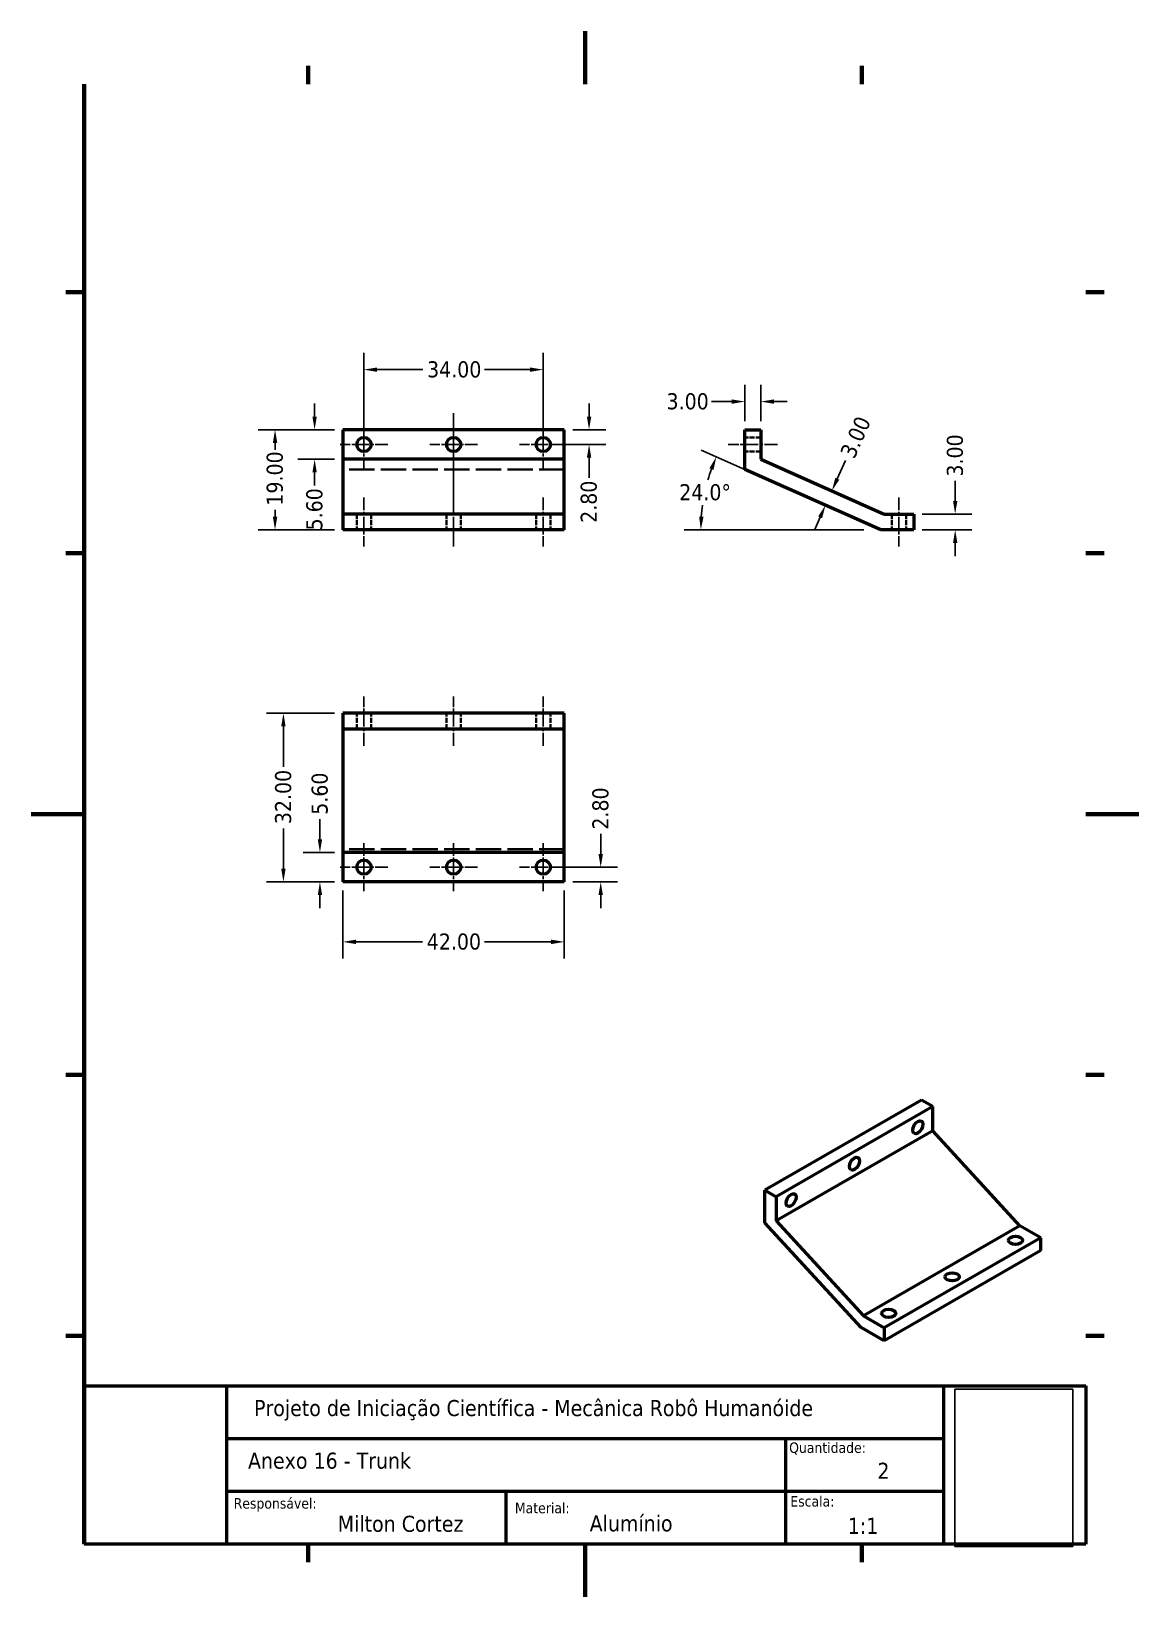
# Model space of a CAD drawing. Header units: millimetres. Extents: x 0 to 210, y 0 to 297.
import ezdxf

# ---------------------------------------------------------------- set-up
doc = ezdxf.new("R2010")
doc.units = ezdxf.units.MM
doc.linetypes.add('CHAIN', pattern=[0.7087, 0.4724, -0.0591, 0.1181, -0.0591])
doc.linetypes.add('DASHED', pattern=[0.2067, 0.1654, -0.0413])
for name, color, linetype, lineweight in [('Border (ANSI)', 7, 'Continuous', 70), ('Center Mark (ANSI)', 7, 'Continuous', 25), ('Centerline (ANSI)', 7, 'Continuous', 25), ('Dimension (ANSI)', 7, 'Continuous', 25), ('Hidden (ANSI)', 7, 'DASHED', 35), ('Title (ANSI)', 7, 'Continuous', 50), ('Visible (ANSI)', 7, 'Continuous', 50)]:
    doc.layers.add(name, color=color, linetype=linetype, lineweight=lineweight)
doc.styles.add('Note Text (ANSI)', font='TAHOMA.TTF')
doc.dimstyles.new('Default - mm (ANSI)', dxfattribs={"dimtxt": 3.048, "dimasz": 2.5, "dimexe": 3.175, "dimexo": 1.6002, "dimgap": 0.8, "dimtad": 0, "dimtoh": 1, "dimrnd": 1e-08, "dimzin": 4, "dimdsep": 46, "dimtxsty": 'Note Text (ANSI)', "dimcen": 0.09, "dimdle": 10, "dimclrd": 256, "dimclre": 256, "dimclrt": 256, "dimadec": 1, "dimazin": 1, "dimtfac": 1, "dimtofl": 0, "dimtmove": 0, "dimatfit": 3, "dimfxl": 0, "dimtolj": 1, "dimtzin": 4, "dimlwd": -1, "dimlwe": -1, "dimarcsym": 0})
picture_1 = doc.add_image_def('image1.bmp', size_in_pixel=(452, 603))

# ---------------------------------------------------------------- blocks, each defined once
blk = doc.blocks.new('Borders Default Border')
at = {"layer": 'Border (ANSI)'}
for p, q in [((52.5, 287), (52.5, 290.45)), ((157.5, 287), (157.5, 290.45)), ((10, 247.5), (6.55, 247.5)), ((200, 247.5), (203.45, 247.5)), ((10, 198), (6.55, 198)), ((200, 198), (203.45, 198)), ((10, 99), (6.55, 99)), ((200, 99), (203.45, 99)), ((10, 49.5), (6.55, 49.5)), ((200, 49.5), (203.45, 49.5)), ((52.5, 10), (52.5, 6.55)), ((157.5, 10), (157.5, 6.55))]:
    blk.add_line(p, q, dxfattribs=at)
at = {"layer": 'Border (ANSI)', "flags": 128}
for points in [[(105, 297), (105, 287)], [(10, 10), (10, 287)], [(0, 148.5), (10, 148.5)], [(210, 148.5), (200, 148.5)], [(105, 0), (105, 10)]]:
    blk.add_lwpolyline(points, dxfattribs=at)
blk = doc.blocks.new('Title Blocks Legenda')
at = {"layer": 'Title (ANSI)'}
for p, q in [((13.26, 171.03), (203.26, 171.03)), ((13.26, 141.03), (13.26, 171.03)), ((40.26, 171.03), (40.26, 141.03)), ((176.26, 171.03), (176.26, 141.03)), ((203.26, 171.03), (203.26, 141.03)), ((40.26, 161.03), (176.26, 161.03)), ((146.26, 161.03), (146.26, 141.03)), ((40.26, 151.03), (176.26, 151.03)), ((93.26, 151.03), (93.26, 141.03)), ((203.26, 141.03), (13.26, 141.03))]:
    blk.add_line(p, q, dxfattribs=at)
at = {"layer": 'Title (ANSI)', "attachment_point": 1, "style": 'Note Text (ANSI)'}
for s, insert, char_height, width in [('Projeto de Iniciação Científica - Mecânica Robô Humanóide', (45.5, 168.35), 3.048, 124.6071), ('\\fTahoma|b0|i0;\\H2.0000;Quantidade:', (146.97, 160.31), 2, 95.1982), ('\\fTahoma|b0|i0;\\H2.0000;Responsável:', (41.63, 149.75), 2, 45.8951), ('\\fTahoma|b0|i0;\\H2.0000;Material:', (94.96, 148.87), 2, 67.2506), ('\\fTahoma|b0|i0;\\H2.0000;Escala:', (147.2, 150.14), 2, 45.6679), ('Milton Cortez', (61.37, 146.39), 3.048, 49.3031), ('Alumínio', (109.15, 146.47), 3.048, 35.7249)]:
    blk.add_mtext(s, dxfattribs=dict(at, insert=insert, char_height=char_height, width=width))
at = {"layer": 'Title (ANSI)', "style": 'Note Text (ANSI)'}
for tag, p in [('Title_001', (44.35, 155.32)), ('Qnt._001', (163.71, 153.4)), ('<1:1>_001', (158.09, 142.95))]:
    blk.add_attdef(tag, p, '', height=3.05, dxfattribs=at)
image = blk.add_image(picture_1, insert=(178.41, 140.56), size_in_units=(22.38, 29.85))
image.dxf.flags = 7
blk = doc.blocks.new('*D6')
at = {"layer": 'Defpoints', "color": 0}
for p in [(59.08, 135.61), (101.08, 135.61), (59.08, 124.24)]:
    blk.add_point(p, dxfattribs=at)
at = {"layer": 'Dimension (ANSI)'}
for p, q in [((59.08, 134.01), (59.08, 121.07)), ((101.08, 134.01), (101.08, 121.07)), ((61.58, 124.24), (74.19, 124.24)), ((98.58, 124.24), (85.97, 124.24))]:
    blk.add_line(p, q, dxfattribs=at)
for points in [[(61.58, 124.66), (61.58, 123.82), (59.08, 124.24)], [(98.58, 124.66), (98.58, 123.82), (101.08, 124.24)]]:
    blk.add_solid(points, dxfattribs=at)
at = {"layer": 'Dimension (ANSI)', "insert": (74.99, 125.83), "char_height": 3.048, "attachment_point": 1, "style": 'Note Text (ANSI)'}
blk.add_mtext('\\A1;42.00', dxfattribs=at)
blk = doc.blocks.new('*D7')
at = {"layer": 'Defpoints', "color": 0}
for p in [(128.29, 211.8), (159.5, 202.41), (159.64, 203.06), (161.1, 202.41)]:
    blk.add_point(p, dxfattribs=at)
at = {"layer": 'Dimension (ANSI)'}
for p, q in [((158.18, 203.71), (127.01, 217.56)), ((157.9, 202.41), (123.79, 202.41))]:
    blk.add_line(p, q, dxfattribs=at)
for start, end in [(160.2351, 163.8866), (172.0885, 175.8024)]:
    blk.add_arc((161.1, 202.41), 34.13, start, end, dxfattribs=at)
for points in [[(128.59, 214.1), (129.37, 213.79), (129.91, 216.27)], [(127.48, 204.89), (126.64, 204.92), (126.97, 202.41)]]:
    blk.add_solid(points, dxfattribs=at)
at = {"layer": 'Dimension (ANSI)', "insert": (122.87, 211.08), "char_height": 3.048, "attachment_point": 1, "style": 'Note Text (ANSI)'}
blk.add_mtext('\\A1;24.0°', dxfattribs=at)
blk = doc.blocks.new('*D8')
at = {"layer": 'Defpoints', "color": 0}
for p in [(151.82, 209.81), (150.6, 207.07), (150.6, 207.07)]:
    blk.add_point(p, dxfattribs=at)
at = {"layer": 'Dimension (ANSI)'}
for p, q in [((152.84, 212.1), (154.39, 215.58)), ((149.59, 204.79), (148.57, 202.5))]:
    blk.add_line(p, q, dxfattribs=at)
for points in [[(152.46, 212.27), (153.22, 211.93), (151.82, 209.81)], [(149.21, 204.96), (149.97, 204.62), (150.6, 207.07)]]:
    blk.add_solid(points, dxfattribs=at)
at = {"layer": 'Dimension (ANSI)', "insert": (153.26, 216.96), "char_height": 3.048, "attachment_point": 1, "rotation": 66.0375, "style": 'Note Text (ANSI)'}
blk.add_mtext('\\A1;3.00', dxfattribs=at)
blk = doc.blocks.new('*D9')
at = {"layer": 'Defpoints', "color": 0}
for p in [(167.34, 205.41), (167.34, 202.41), (175.2, 202.41)]:
    blk.add_point(p, dxfattribs=at)
at = {"layer": 'Dimension (ANSI)'}
for p, q in [((175.2, 207.91), (175.2, 211.72)), ((168.94, 205.41), (178.38, 205.41)), ((168.94, 202.41), (178.38, 202.41)), ((175.2, 199.91), (175.2, 197.41))]:
    blk.add_line(p, q, dxfattribs=at)
for points in [[(174.79, 207.91), (175.62, 207.91), (175.2, 205.41)], [(174.79, 199.91), (175.62, 199.91), (175.2, 202.41)]]:
    blk.add_solid(points, dxfattribs=at)
at = {"layer": 'Dimension (ANSI)', "insert": (173.61, 212.52), "char_height": 3.048, "attachment_point": 1, "rotation": 90, "style": 'Note Text (ANSI)'}
blk.add_mtext('\\A1;3.00', dxfattribs=at)
blk = doc.blocks.new('*D10')
at = {"layer": 'Defpoints', "color": 0}
for p in [(138.34, 226.75), (135.34, 221.41), (138.34, 221.41)]:
    blk.add_point(p, dxfattribs=at)
at = {"layer": 'Dimension (ANSI)'}
for p, q in [((135.34, 223.01), (135.34, 229.92)), ((138.34, 223.01), (138.34, 229.92)), ((132.84, 226.75), (129.02, 226.75)), ((140.84, 226.75), (143.34, 226.75))]:
    blk.add_line(p, q, dxfattribs=at)
for points in [[(132.84, 227.16), (132.84, 226.33), (135.34, 226.75)], [(140.84, 227.16), (140.84, 226.33), (138.34, 226.75)]]:
    blk.add_solid(points, dxfattribs=at)
at = {"layer": 'Dimension (ANSI)', "insert": (120.46, 228.33), "char_height": 3.048, "attachment_point": 1, "style": 'Note Text (ANSI)'}
blk.add_mtext('\\A1;3.00', dxfattribs=at)
blk = doc.blocks.new('*D11')
at = {"layer": 'Defpoints', "color": 0}
for p in [(59.08, 221.41), (46.22, 202.41), (59.08, 202.41)]:
    blk.add_point(p, dxfattribs=at)
at = {"layer": 'Dimension (ANSI)'}
for p, q in [((57.48, 221.41), (43.05, 221.41)), ((46.22, 218.91), (46.22, 217.6)), ((46.22, 204.91), (46.22, 206.21)), ((57.48, 202.41), (43.05, 202.41))]:
    blk.add_line(p, q, dxfattribs=at)
for points in [[(45.8, 218.91), (46.64, 218.91), (46.22, 221.41)], [(45.8, 204.91), (46.64, 204.91), (46.22, 202.41)]]:
    blk.add_solid(points, dxfattribs=at)
at = {"layer": 'Dimension (ANSI)', "insert": (44.63, 207.01), "char_height": 3.048, "attachment_point": 1, "rotation": 90, "style": 'Note Text (ANSI)'}
blk.add_mtext('\\A1;19.00', dxfattribs=at)
blk = doc.blocks.new('*D12')
at = {"layer": 'Defpoints', "color": 0}
for p in [(97.08, 232.81), (63.08, 218.61), (97.08, 218.61)]:
    blk.add_point(p, dxfattribs=at)
at = {"layer": 'Dimension (ANSI)'}
for p, q in [((63.08, 220.21), (63.08, 235.98)), ((97.08, 220.21), (97.08, 235.98)), ((65.58, 232.81), (74.25, 232.81)), ((94.58, 232.81), (85.91, 232.81))]:
    blk.add_line(p, q, dxfattribs=at)
for points in [[(65.58, 233.22), (65.58, 232.39), (63.08, 232.81)], [(94.58, 233.22), (94.58, 232.39), (97.08, 232.81)]]:
    blk.add_solid(points, dxfattribs=at)
at = {"layer": 'Dimension (ANSI)', "insert": (75.05, 234.39), "char_height": 3.048, "attachment_point": 1, "style": 'Note Text (ANSI)'}
blk.add_mtext('\\A1;34.00', dxfattribs=at)
blk = doc.blocks.new('*D13')
at = {"layer": 'Defpoints', "color": 0}
for p in [(59.08, 167.61), (47.81, 135.61), (59.08, 135.61)]:
    blk.add_point(p, dxfattribs=at)
at = {"layer": 'Dimension (ANSI)'}
for p, q in [((57.48, 167.61), (44.63, 167.61)), ((47.81, 165.11), (47.81, 157.44)), ((47.81, 138.11), (47.81, 145.78)), ((57.48, 135.61), (44.63, 135.61))]:
    blk.add_line(p, q, dxfattribs=at)
for points in [[(47.39, 165.11), (48.22, 165.11), (47.81, 167.61)], [(47.39, 138.11), (48.22, 138.11), (47.81, 135.61)]]:
    blk.add_solid(points, dxfattribs=at)
at = {"layer": 'Dimension (ANSI)', "insert": (46.22, 146.58), "char_height": 3.048, "attachment_point": 1, "rotation": 90, "style": 'Note Text (ANSI)'}
blk.add_mtext('\\A1;32.00', dxfattribs=at)
blk = doc.blocks.new('*D14')
at = {"layer": 'Defpoints', "color": 0}
for p in [(59.08, 141.21), (54.73, 135.61), (59.08, 135.61)]:
    blk.add_point(p, dxfattribs=at)
at = {"layer": 'Dimension (ANSI)'}
for p, q in [((54.73, 143.71), (54.73, 147.55)), ((57.48, 141.21), (51.56, 141.21)), ((57.48, 135.61), (51.56, 135.61)), ((54.73, 133.11), (54.73, 130.61))]:
    blk.add_line(p, q, dxfattribs=at)
for points in [[(54.32, 143.71), (55.15, 143.71), (54.73, 141.21)], [(54.32, 133.11), (55.15, 133.11), (54.73, 135.61)]]:
    blk.add_solid(points, dxfattribs=at)
at = {"layer": 'Dimension (ANSI)', "insert": (53.15, 148.35), "char_height": 3.048, "attachment_point": 1, "rotation": 90, "style": 'Note Text (ANSI)'}
blk.add_mtext('\\A1;5.60', dxfattribs=at)
blk = doc.blocks.new('*D15')
at = {"layer": 'Defpoints', "color": 0}
for p in [(53.72, 221.41), (59.08, 221.41), (59.08, 215.81)]:
    blk.add_point(p, dxfattribs=at)
at = {"layer": 'Dimension (ANSI)'}
for p, q in [((53.72, 223.91), (53.72, 226.41)), ((57.48, 221.41), (50.55, 221.41)), ((57.48, 215.81), (50.55, 215.81)), ((53.72, 213.31), (53.72, 210.81))]:
    blk.add_line(p, q, dxfattribs=at)
for points in [[(53.31, 223.91), (54.14, 223.91), (53.72, 221.41)], [(53.31, 213.31), (54.14, 213.31), (53.72, 215.81)]]:
    blk.add_solid(points, dxfattribs=at)
at = {"layer": 'Dimension (ANSI)', "insert": (52.14, 202.3), "char_height": 3.048, "attachment_point": 1, "rotation": 90, "style": 'Note Text (ANSI)'}
blk.add_mtext('\\A1;5.60', dxfattribs=at)
blk = doc.blocks.new('*D16')
at = {"layer": 'Defpoints', "color": 0}
for p in [(97.08, 138.41), (101.08, 135.61), (107.98, 135.61)]:
    blk.add_point(p, dxfattribs=at)
at = {"layer": 'Dimension (ANSI)'}
for p, q in [((107.98, 140.91), (107.98, 144.74)), ((98.68, 138.41), (111.15, 138.41)), ((102.68, 135.61), (111.15, 135.61)), ((107.98, 133.11), (107.98, 130.61))]:
    blk.add_line(p, q, dxfattribs=at)
for points in [[(107.56, 140.91), (108.4, 140.91), (107.98, 138.41)], [(107.56, 133.11), (108.4, 133.11), (107.98, 135.61)]]:
    blk.add_solid(points, dxfattribs=at)
at = {"layer": 'Dimension (ANSI)', "insert": (106.39, 145.54), "char_height": 3.048, "attachment_point": 1, "rotation": 90, "style": 'Note Text (ANSI)'}
blk.add_mtext('\\A1;2.80', dxfattribs=at)
blk = doc.blocks.new('*D17')
at = {"layer": 'Defpoints', "color": 0}
for p in [(101.08, 221.41), (105.77, 221.41), (97.08, 218.61)]:
    blk.add_point(p, dxfattribs=at)
at = {"layer": 'Dimension (ANSI)'}
for p, q in [((105.77, 223.91), (105.77, 226.41)), ((102.68, 221.41), (108.95, 221.41)), ((98.68, 218.61), (108.95, 218.61)), ((105.77, 216.11), (105.77, 212.28))]:
    blk.add_line(p, q, dxfattribs=at)
for points in [[(105.36, 223.91), (106.19, 223.91), (105.77, 221.41)], [(105.36, 216.11), (106.19, 216.11), (105.77, 218.61)]]:
    blk.add_solid(points, dxfattribs=at)
at = {"layer": 'Dimension (ANSI)', "insert": (104.18, 203.74), "char_height": 3.048, "attachment_point": 1, "rotation": 90, "style": 'Note Text (ANSI)'}
blk.add_mtext('\\A1;2.80', dxfattribs=at)

msp = doc.modelspace()

# ---------------------------------------------------------------- linework, layer by layer
at = {"layer": 'Center Mark (ANSI)', "linetype": 'CHAIN', "ltscale": 5.027404}
for p, q in [((63.08, 223.131), (63.08, 214.081)), ((80.08, 223.131), (80.08, 214.081)), ((97.08, 223.131), (97.08, 214.081)), ((67.605, 218.606), (58.555, 218.606)), ((84.605, 218.606), (75.555, 218.606)), ((101.605, 218.606), (92.555, 218.606)), ((63.08, 142.936), (63.08, 133.886)), ((80.08, 142.936), (80.08, 133.886)), ((97.08, 142.936), (97.08, 133.886)), ((67.605, 138.411), (58.555, 138.411)), ((84.605, 138.411), (75.555, 138.411)), ((101.605, 138.411), (92.555, 138.411))]:
    msp.add_line(p, q, dxfattribs=at)
at = {"layer": 'Centerline (ANSI)', "linetype": 'CHAIN', "ltscale": 14.082467}
msp.add_line((80.08, 224.581), (80.08, 199.231), dxfattribs=at)
at = {"layer": 'Centerline (ANSI)', "linetype": 'CHAIN', "ltscale": 5.194062}
for p, q in [((141.512, 218.606), (132.162, 218.606)), ((63.08, 208.581), (63.08, 199.231)), ((80.08, 208.581), (80.08, 199.231)), ((97.08, 208.581), (97.08, 199.231)), ((164.537, 208.581), (164.537, 199.231)), ((63.08, 161.436), (63.08, 170.786)), ((80.08, 161.436), (80.08, 170.786)), ((97.08, 161.436), (97.08, 170.786))]:
    msp.add_line(p, q, dxfattribs=at)
at = {"layer": 'Hidden (ANSI)', "ltscale": 5.71399}
for p, q in [((138.337, 219.956), (135.337, 219.956)), ((138.337, 217.256), (135.337, 217.256)), ((61.73, 205.406), (61.73, 202.406)), ((64.43, 205.406), (64.43, 202.406)), ((78.73, 205.406), (78.73, 202.406)), ((81.43, 205.406), (81.43, 202.406)), ((95.73, 205.406), (95.73, 202.406)), ((98.43, 205.406), (98.43, 202.406)), ((163.187, 205.406), (163.187, 202.406)), ((165.887, 205.406), (165.887, 202.406)), ((61.73, 164.611), (61.73, 167.611)), ((64.43, 164.611), (64.43, 167.611)), ((78.73, 164.611), (78.73, 167.611)), ((81.43, 164.611), (81.43, 167.611)), ((95.73, 164.611), (95.73, 167.611)), ((98.43, 164.611), (98.43, 167.611))]:
    msp.add_line(p, q, dxfattribs=at)
at = {"layer": 'Hidden (ANSI)', "ltscale": 29.027576}
for p, q in [((101.08, 213.857), (59.08, 213.857)), ((101.08, 141.848), (59.08, 141.848))]:
    msp.add_line(p, q, dxfattribs=at)
at = {"layer": 'Visible (ANSI)'}
for p, q in [((101.08, 221.406), (59.08, 221.406)), ((59.08, 221.406), (59.08, 215.806)), ((101.08, 215.806), (101.08, 221.406)), ((135.337, 213.857), (135.337, 221.406)), ((135.337, 221.406), (138.337, 221.406)), ((138.337, 221.406), (138.337, 215.806)), ((101.08, 215.806), (59.08, 215.806)), ((59.08, 215.806), (59.08, 205.406)), ((101.08, 205.406), (101.08, 215.806)), ((161.101, 202.406), (135.337, 213.857)), ((138.337, 215.806), (161.737, 205.406)), ((101.08, 205.406), (59.08, 205.406)), ((59.08, 205.406), (59.08, 202.406)), ((101.08, 202.406), (101.08, 205.406)), ((161.737, 205.406), (167.337, 205.406)), ((167.337, 205.406), (167.337, 202.406)), ((101.08, 202.406), (59.08, 202.406)), ((167.337, 202.406), (161.101, 202.406)), ((101.08, 167.611), (59.08, 167.611)), ((59.08, 167.611), (59.08, 164.611)), ((101.08, 164.611), (101.08, 167.611)), ((101.08, 164.611), (59.08, 164.611)), ((59.08, 164.611), (59.08, 141.211)), ((101.08, 141.211), (101.08, 164.611)), ((101.08, 141.211), (59.08, 141.211)), ((59.08, 141.211), (59.08, 135.611)), ((101.08, 135.611), (101.08, 141.211)), ((101.08, 135.611), (59.08, 135.611)), ((168.826, 94.217), (139.127, 77.115)), ((170.947, 92.995), (141.248, 75.893)), ((170.947, 92.995), (168.826, 94.217)), ((170.947, 88.417), (170.947, 92.995)), ((170.947, 88.417), (141.248, 71.315)), ((187.493, 70.386), (170.947, 88.417)), ((139.127, 70.942), (139.127, 77.115)), ((139.127, 77.115), (141.248, 75.893)), ((141.248, 75.893), (141.248, 71.315)), ((141.248, 71.315), (157.795, 53.284)), ((157.345, 51.09), (139.127, 70.942)), ((187.493, 70.386), (157.795, 53.284)), ((191.453, 68.106), (187.493, 70.386)), ((191.453, 68.106), (161.755, 51.003)), ((191.453, 65.653), (161.755, 48.551)), ((191.453, 65.653), (191.453, 68.106)), ((161.755, 48.551), (157.345, 51.09)), ((157.795, 53.284), (161.755, 51.003)), ((161.755, 51.003), (161.755, 48.551))]:
    msp.add_line(p, q, dxfattribs=at)
for centre in [(63.08, 218.606), (80.08, 218.606), (97.08, 218.606), (63.08, 138.411), (80.08, 138.411), (97.08, 138.411)]:
    msp.add_circle(centre, 1.35, dxfattribs=at)
for centre, major_axis, ratio in [((168.118, 89.077), (-0.674, -1.17), 0.5780931), ((156.098, 82.155), (-0.674, -1.17), 0.5780931), ((144.077, 75.233), (-0.674, -1.17), 0.5780931), ((186.645, 67.617), (-1.35, 0), 0.5758617), ((174.624, 60.695), (-1.35, 0), 0.5758617), ((162.603, 53.772), (-1.35, 0), 0.5758617)]:
    msp.add_ellipse(centre, major_axis=major_axis, ratio=ratio, dxfattribs=at)

# ---------------------------------------------------------------- block references
msp.add_blockref('Borders Default Border', (0, 0))
msp.add_blockref('Title Blocks Legenda', (-3.258, -131.034)).add_auto_attribs({'<1:1>_001': '1:1', 'Qnt._001': '2', 'Title_001': 'Anexo 16 - Trunk'})

# ---------------------------------------------------------------- dimensions: what is measured, and where the dimension line sits
at = {"layer": 'Dimension (ANSI)'}
for base, p1, p2, angle, override, picture, middle in [((97.08, 232.807), (63.08, 218.606), (97.08, 218.606), 180, {"dimtoh": 0, "dimdec": 2, "dimtp": 0, "dimtm": 0, "dimtdec": 2, "dimatfit": 1}, '*D12', (80.08, 232.807)), ((138.337, 226.747), (135.337, 221.406), (138.337, 221.406), 180, {"dimtoh": 0, "dimdec": 2, "dimtp": 0, "dimtm": 0, "dimtdec": 2, "dimatfit": 1}, '*D10', (124.339, 226.747)), ((53.723, 221.406), (59.08, 215.806), (59.08, 221.406), 90, {"dimtoh": 0, "dimdec": 2, "dimtp": 0, "dimtm": 0, "dimtdec": 2, "dimatfit": 1}, '*D15', (53.723, 206.151)), ((105.773, 221.406), (97.08, 218.606), (101.08, 221.406), 90, {"dimtoh": 0, "dimdec": 2, "dimtp": 0, "dimtm": 0, "dimtdec": 2, "dimatfit": 1}, '*D17', (105.773, 207.608)), ((150.603, 207.072), (151.822, 209.813), (150.603, 207.072), 246.03751, {"dimtoh": 0, "dimdec": 2, "dimse1": 1, "dimse2": 1, "dimtp": 0, "dimtm": 0, "dimtdec": 2, "dimatfit": 1}, '*D8', (156.288, 219.864)), ((46.221, 202.406), (59.08, 221.406), (59.08, 202.406), 90, {"dimtoh": 0, "dimdec": 2, "dimtp": 0, "dimtm": 0, "dimtdec": 2, "dimatfit": 1}, '*D11', (46.221, 211.906)), ((175.202, 202.406), (167.337, 205.406), (167.337, 202.406), 90, {"dimtoh": 0, "dimdec": 2, "dimtp": 0, "dimtm": 0, "dimtdec": 2, "dimatfit": 1}, '*D9', (175.202, 216.405)), ((47.808, 135.611), (59.08, 167.611), (59.08, 135.611), 90, {"dimtoh": 0, "dimdec": 2, "dimtp": 0, "dimtm": 0, "dimtdec": 2, "dimatfit": 1}, '*D13', (47.808, 151.611)), ((54.733, 135.611), (59.08, 141.211), (59.08, 135.611), 90, {"dimtoh": 0, "dimdec": 2, "dimtp": 0, "dimtm": 0, "dimtdec": 2, "dimatfit": 1}, '*D14', (54.733, 152.21)), ((107.98, 135.611), (97.08, 138.411), (101.08, 135.611), 90, {"dimtoh": 0, "dimdec": 2, "dimtp": 0, "dimtm": 0, "dimtdec": 2, "dimatfit": 1}, '*D16', (107.98, 149.41)), ((59.08, 124.241), (101.08, 135.611), (59.08, 135.611), 180, {"dimtoh": 0, "dimdec": 2, "dimtp": 0, "dimtm": 0, "dimtdec": 2, "dimatfit": 1}, '*D6', (80.08, 124.241))]:
    dim = msp.add_linear_dim(base=base, p1=p1, p2=p2, angle=angle, dimstyle='Default - mm (ANSI)', override=override, dxfattribs=at)
    dim.commit()
    dim.dimension.update_dxf_attribs({"geometry": picture, "text_midpoint": middle, "dimtype": 160})
dim = msp.add_angular_dim_3p(base=(128.287, 211.8), center=(161.101, 202.406), p1=(159.639, 203.056), p2=(159.501, 202.406), dimstyle='Default - mm (ANSI)', override={"dimtih": 1, "dimadec": 1, "dimtp": 0, "dimtm": 0, "dimtdec": 0}, dxfattribs=at)
dim.commit()
dim.dimension.update_dxf_attribs({"geometry": '*D7', "text_midpoint": (127.713, 209.492), "dimtype": 165})

doc.saveas('drawing.dxf')
